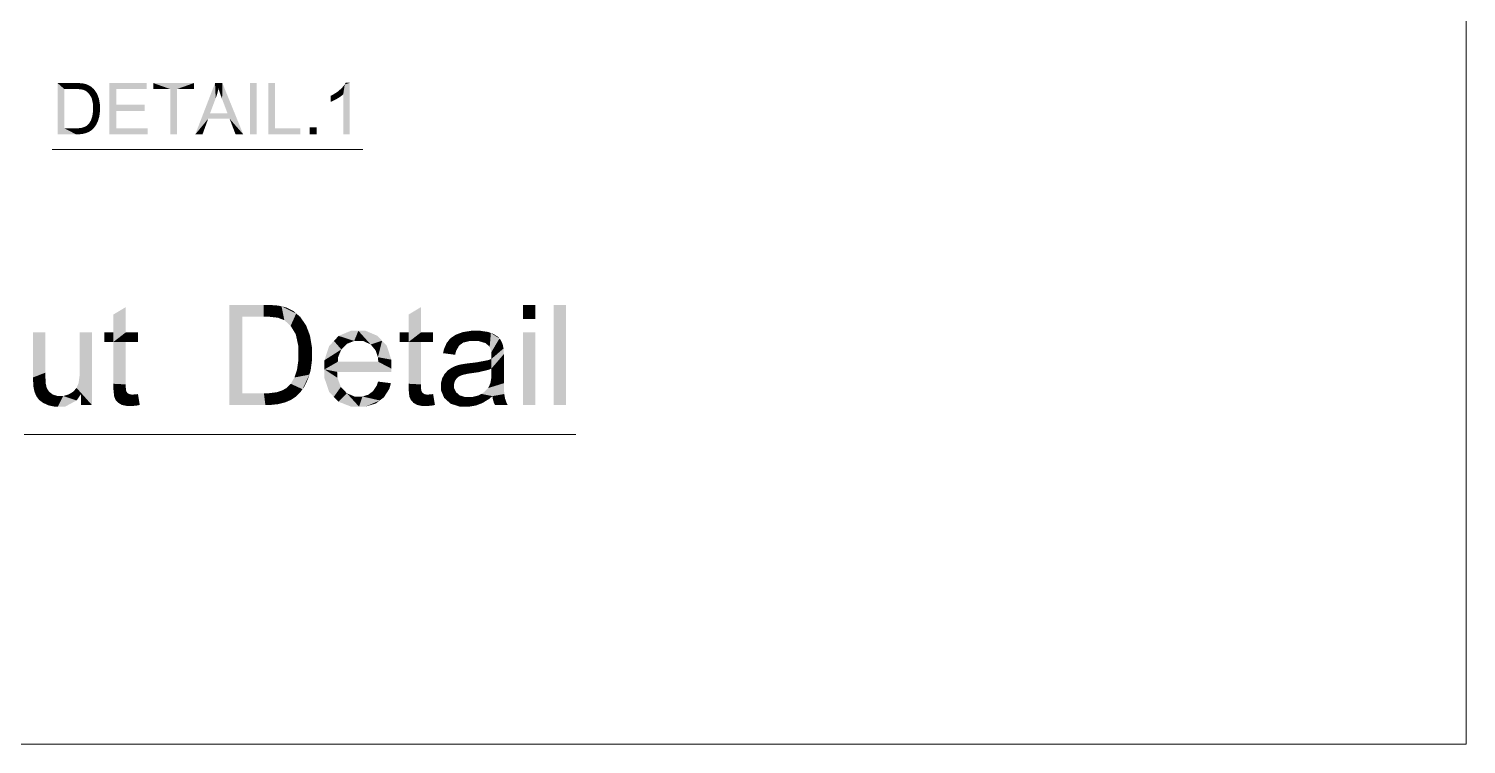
# Model space of a CAD drawing. Header units: millimetres. Extents: x 2 to 579, y 1 to 405.
# Drawn here: x 251.49 to 281.72, y 74.35 to 89.4 of the extents above; entities that cross this region are included whole.
import ezdxf

# ---------------------------------------------------------------- set-up
doc = ezdxf.new("R2010")
doc.units = ezdxf.units.MM
doc.linetypes.add('XKITLINE00', pattern=[0])
doc.layers.add('LinkedObject', color=7, linetype='Continuous', lineweight=0)

# ---------------------------------------------------------------- blocks, each defined once
blk = doc.blocks.new('*A4')
at = {"layer": 'LinkedObject'}
for points in [[(252.092, 88.258), (252.235, 88.131), (252.092, 87.178)], [(252.462, 88.131), (252.092, 88.258), (252.464, 88.258)], [(252.235, 88.131), (252.092, 88.258), (252.462, 88.131)], [(252.092, 87.178), (252.235, 88.131), (252.235, 87.306)], [(252.464, 88.258), (252.526, 88.131), (252.462, 88.131)], [(252.527, 88.258), (252.526, 88.131), (252.464, 88.258)], [(252.527, 88.258), (252.618, 88.12), (252.526, 88.131)], [(252.623, 88.251), (252.618, 88.12), (252.527, 88.258)], [(252.656, 88.243), (252.618, 88.12), (252.623, 88.251)], [(252.656, 88.243), (252.647, 88.109), (252.618, 88.12)], [(252.647, 88.109), (252.656, 88.243), (252.687, 88.093)], [(252.782, 88.193), (252.656, 88.243), (252.703, 88.232)], [(252.814, 88.165), (252.656, 88.243), (252.782, 88.193)], [(252.754, 88.032), (252.656, 88.243), (252.814, 88.165)], [(252.687, 88.093), (252.656, 88.243), (252.754, 88.032)], [(252.814, 88.165), (252.782, 87.987), (252.754, 88.032)], [(252.857, 88.129), (252.782, 87.987), (252.814, 88.165)], [(252.921, 88.037), (252.782, 87.987), (252.857, 88.129)], [(252.782, 87.987), (252.921, 88.037), (252.81, 87.941)], [(252.81, 87.941), (252.921, 88.037), (252.942, 87.981)], [(252.942, 87.981), (252.838, 87.811), (252.81, 87.941)], [(252.963, 87.925), (252.838, 87.811), (252.942, 87.981)], [(253.326, 87.8), (253.183, 87.178), (253.183, 88.258)], [(253.326, 87.8), (253.183, 88.258), (253.326, 88.131)], [(253.964, 88.131), (253.183, 88.258), (253.964, 88.258)], [(253.326, 88.131), (253.183, 88.258), (253.964, 88.131)], [(254.105, 88.258), (254.461, 88.131), (254.105, 88.131)], [(254.603, 88.131), (254.461, 88.131), (254.105, 88.258)], [(254.603, 88.131), (254.105, 88.258), (254.961, 88.258)], [(254.461, 87.178), (254.603, 88.131), (254.603, 87.178)], [(254.461, 88.131), (254.603, 88.131), (254.461, 87.178)], [(254.603, 88.131), (254.961, 88.258), (254.961, 88.131)], [(255.404, 88.258), (255.418, 87.938), (254.989, 87.178)], [(255.418, 87.938), (255.404, 88.258), (255.437, 87.989)], [(255.437, 87.989), (255.404, 88.258), (255.466, 88.093)], [(255.466, 88.093), (255.404, 88.258), (255.477, 88.145)], [(255.558, 88.258), (255.477, 88.145), (255.404, 88.258)], [(255.477, 88.145), (255.558, 88.258), (255.489, 88.101)], [(255.489, 88.101), (255.558, 88.258), (255.528, 87.988)], [(255.528, 87.988), (255.558, 88.258), (255.553, 87.92)], [(255.553, 87.92), (255.558, 88.258), (255.666, 87.622)], [(255.666, 87.622), (255.558, 88.258), (255.711, 87.505)], [(255.711, 87.505), (255.558, 88.258), (255.998, 87.178)], [(256.28, 88.258), (256.137, 87.178), (256.137, 88.258)], [(256.28, 87.178), (256.137, 87.178), (256.28, 88.258)], [(256.668, 88.258), (256.526, 87.178), (256.526, 88.258)], [(256.668, 87.306), (256.526, 87.178), (256.668, 88.258)], [(257.892, 88.018), (257.937, 87.909), (257.837, 87.991)], [(257.837, 87.991), (257.937, 87.909), (257.837, 87.863)], [(258.015, 87.955), (257.892, 88.018), (257.989, 88.081)], [(257.937, 87.909), (257.892, 88.018), (257.976, 87.932)], [(257.976, 87.932), (257.892, 88.018), (258.015, 87.955)], [(258.031, 88.118), (258.101, 88.023), (257.989, 88.081)], [(257.989, 88.081), (258.101, 88.023), (258.015, 87.955)], [(258.015, 87.955), (258.101, 88.023), (258.078, 88)], [(258.101, 88.023), (258.031, 88.118), (258.073, 88.155)], [(258.131, 88.228), (258.101, 88.023), (258.073, 88.155)], [(258.101, 87.178), (258.131, 88.228), (258.234, 87.178)], [(258.101, 88.023), (258.131, 88.228), (258.101, 87.178)], [(258.234, 88.263), (258.131, 88.228), (258.149, 88.263)], [(258.234, 87.178), (258.131, 88.228), (258.234, 88.263)], [(252.984, 87.796), (252.838, 87.811), (252.963, 87.925)], [(252.984, 87.724), (252.838, 87.811), (252.984, 87.796)], [(252.838, 87.811), (252.984, 87.724), (252.838, 87.726)], [(252.984, 87.724), (252.838, 87.665), (252.838, 87.726)], [(252.984, 87.663), (252.838, 87.665), (252.984, 87.724)], [(253.326, 87.673), (253.183, 87.178), (253.326, 87.8)], [(253.326, 87.306), (253.183, 87.178), (253.326, 87.673)], [(253.924, 87.673), (253.326, 87.8), (253.924, 87.8)], [(253.326, 87.673), (253.326, 87.8), (253.924, 87.673)], [(254.989, 87.178), (255.418, 87.938), (255.299, 87.622)], [(257.837, 87.863), (257.937, 87.909), (257.868, 87.875)], [(252.73, 87.382), (252.811, 87.269), (252.712, 87.364)], [(252.882, 87.349), (252.73, 87.382), (252.755, 87.407)], [(252.86, 87.318), (252.73, 87.382), (252.882, 87.349)], [(252.811, 87.269), (252.73, 87.382), (252.86, 87.318)], [(252.795, 87.475), (252.882, 87.349), (252.755, 87.407)], [(252.956, 87.506), (252.795, 87.475), (252.823, 87.561)], [(252.941, 87.459), (252.795, 87.475), (252.956, 87.506)], [(252.905, 87.38), (252.795, 87.475), (252.941, 87.459)], [(252.882, 87.349), (252.795, 87.475), (252.905, 87.38)], [(252.838, 87.665), (252.984, 87.663), (252.823, 87.561)], [(252.823, 87.561), (252.984, 87.663), (252.956, 87.506)], [(252.956, 87.506), (252.984, 87.663), (252.97, 87.554)], [(255.259, 87.505), (254.989, 87.178), (255.299, 87.622)], [(254.989, 87.178), (255.259, 87.505), (255.14, 87.178)], [(255.299, 87.622), (255.711, 87.505), (255.259, 87.505)], [(255.666, 87.622), (255.711, 87.505), (255.299, 87.622)], [(255.711, 87.505), (255.998, 87.178), (255.836, 87.178)], [(252.235, 87.306), (252.482, 87.178), (252.092, 87.178)], [(252.466, 87.306), (252.482, 87.178), (252.235, 87.306)], [(252.466, 87.306), (252.531, 87.178), (252.482, 87.178)], [(252.519, 87.306), (252.531, 87.178), (252.466, 87.306)], [(252.655, 87.197), (252.519, 87.306), (252.603, 87.316)], [(252.617, 87.187), (252.519, 87.306), (252.655, 87.197)], [(252.531, 87.178), (252.519, 87.306), (252.617, 87.187)], [(252.633, 87.326), (252.655, 87.197), (252.603, 87.316)], [(252.663, 87.336), (252.655, 87.197), (252.633, 87.326)], [(252.655, 87.197), (252.663, 87.336), (252.693, 87.206)], [(252.784, 87.251), (252.663, 87.336), (252.712, 87.364)], [(252.757, 87.233), (252.663, 87.336), (252.784, 87.251)], [(252.693, 87.206), (252.663, 87.336), (252.757, 87.233)], [(252.712, 87.364), (252.811, 87.269), (252.784, 87.251)], [(253.183, 87.178), (253.326, 87.306), (253.989, 87.178)], [(253.989, 87.178), (253.326, 87.306), (253.989, 87.306)], [(256.526, 87.178), (256.668, 87.306), (257.2, 87.178)], [(257.2, 87.178), (256.668, 87.306), (257.2, 87.306)], [(257.542, 87.329), (257.391, 87.178), (257.391, 87.329)], [(257.542, 87.178), (257.391, 87.178), (257.542, 87.329)], [(253.526, 83.543), (253.267, 83.011), (253.267, 83.388)], [(253.267, 83.011), (253.526, 83.543), (253.267, 82.811)], [(253.526, 83.011), (253.267, 82.811), (253.526, 83.543)], [(255.703, 83.59), (255.981, 83.341), (255.703, 81.484)], [(256.424, 83.341), (255.703, 83.59), (256.428, 83.59)], [(255.981, 83.341), (255.703, 83.59), (256.424, 83.341)], [(256.428, 83.59), (256.548, 83.341), (256.424, 83.341)], [(256.551, 83.59), (256.548, 83.341), (256.428, 83.59)], [(256.551, 83.59), (256.729, 83.32), (256.548, 83.341)], [(256.738, 83.575), (256.729, 83.32), (256.551, 83.59)], [(256.803, 83.56), (256.729, 83.32), (256.738, 83.575)], [(256.803, 83.56), (256.785, 83.298), (256.729, 83.32)], [(256.785, 83.298), (256.803, 83.56), (256.862, 83.268)], [(257.048, 83.464), (256.803, 83.56), (256.893, 83.539)], [(257.111, 83.409), (256.803, 83.56), (257.048, 83.464)], [(256.994, 83.149), (256.803, 83.56), (257.111, 83.409)], [(256.862, 83.268), (256.803, 83.56), (256.994, 83.149)], [(259.734, 83.543), (259.475, 83.011), (259.475, 83.388)], [(259.475, 83.011), (259.734, 83.543), (259.475, 82.811)], [(259.734, 83.011), (259.475, 82.811), (259.734, 83.543)], [(262.139, 83.59), (261.88, 83.293), (261.88, 83.59)], [(262.139, 83.293), (261.88, 83.293), (262.139, 83.59)], [(262.784, 83.59), (262.525, 81.484), (262.525, 83.59)], [(262.784, 81.484), (262.525, 81.484), (262.784, 83.59)], [(255.703, 81.484), (255.981, 83.341), (255.981, 81.732)], [(257.111, 83.409), (257.048, 83.061), (256.994, 83.149)], [(257.195, 83.339), (257.048, 83.061), (257.111, 83.409)], [(257.319, 83.159), (257.048, 83.061), (257.195, 83.339)], [(257.048, 83.061), (257.319, 83.159), (257.102, 82.972)], [(257.102, 82.972), (257.319, 83.159), (257.361, 83.049)], [(251.837, 83.011), (251.578, 82.065), (251.578, 83.011)], [(251.837, 82.165), (251.578, 82.065), (251.837, 83.011)], [(252.814, 83.011), (252.555, 82.193), (252.555, 83.011)], [(252.814, 81.484), (252.555, 82.193), (252.814, 83.011)], [(253.075, 83.011), (253.267, 82.811), (253.075, 82.811)], [(253.267, 83.011), (253.267, 82.811), (253.075, 83.011)], [(253.526, 82.811), (253.267, 82.811), (253.526, 83.011)], [(253.783, 82.811), (253.526, 83.011), (253.783, 83.011)], [(253.526, 82.811), (253.526, 83.011), (253.783, 82.811)], [(257.361, 83.049), (257.157, 82.718), (257.102, 82.972)], [(257.402, 82.94), (257.157, 82.718), (257.361, 83.049)], [(257.443, 82.689), (257.157, 82.718), (257.402, 82.94)], [(258.003, 82.938), (258.181, 82.772), (257.904, 82.832)], [(258.418, 83.045), (258.003, 82.938), (258.26, 83.045)], [(258.331, 82.832), (258.003, 82.938), (258.418, 83.045)], [(258.181, 82.772), (258.003, 82.938), (258.331, 82.832)], [(258.331, 82.832), (258.418, 83.045), (258.42, 82.832)], [(258.418, 83.045), (258.518, 82.832), (258.42, 82.832)], [(258.82, 82.94), (258.418, 83.045), (258.571, 83.045)], [(258.917, 82.836), (258.418, 83.045), (258.82, 82.94)], [(258.678, 82.757), (258.418, 83.045), (258.917, 82.836)], [(258.518, 82.832), (258.418, 83.045), (258.678, 82.757)], [(258.678, 82.757), (258.917, 82.836), (258.74, 82.682)], [(258.917, 82.836), (258.78, 82.634), (258.74, 82.682)], [(258.78, 82.634), (258.917, 82.836), (258.829, 82.49)], [(258.829, 82.49), (258.917, 82.836), (259.111, 82.439)], [(259.111, 82.439), (258.917, 82.836), (259.014, 82.732)], [(259.284, 83.011), (259.475, 82.811), (259.284, 82.811)], [(259.475, 83.011), (259.475, 82.811), (259.284, 83.011)], [(259.734, 82.811), (259.475, 82.811), (259.734, 83.011)], [(259.991, 82.811), (259.734, 83.011), (259.991, 83.011)], [(259.734, 82.811), (259.734, 83.011), (259.991, 82.811)], [(260.313, 82.837), (260.2, 82.575), (260.274, 82.787)], [(260.537, 82.734), (260.2, 82.575), (260.313, 82.837)], [(260.353, 82.887), (260.624, 82.798), (260.313, 82.837)], [(260.537, 82.734), (260.313, 82.837), (260.581, 82.766)], [(260.581, 82.766), (260.313, 82.837), (260.624, 82.798)], [(260.467, 82.964), (260.624, 82.798), (260.353, 82.887)], [(260.542, 82.991), (260.624, 82.798), (260.467, 82.964)], [(260.789, 83.045), (260.542, 82.991), (260.616, 83.018)], [(260.759, 82.83), (260.542, 82.991), (260.789, 83.045)], [(260.624, 82.798), (260.542, 82.991), (260.759, 82.83)], [(260.759, 82.83), (260.789, 83.045), (260.85, 82.83)], [(260.85, 82.83), (260.789, 83.045), (260.947, 82.83)], [(260.888, 83.045), (260.947, 82.83), (260.789, 83.045)], [(261.144, 83.022), (260.888, 83.045), (260.985, 83.045)], [(261.205, 82.999), (260.888, 83.045), (261.144, 83.022)], [(261.094, 82.786), (260.888, 83.045), (261.205, 82.999)], [(260.947, 82.83), (260.888, 83.045), (261.094, 82.786)], [(261.094, 82.786), (261.205, 82.999), (261.144, 82.742)], [(261.144, 82.742), (261.205, 82.999), (261.18, 82.71)], [(261.205, 82.999), (261.217, 82.599), (261.18, 82.71)], [(261.385, 82.883), (261.217, 82.599), (261.205, 82.999)], [(261.356, 82.918), (261.205, 82.999), (261.266, 82.976)], [(261.385, 82.883), (261.205, 82.999), (261.356, 82.918)], [(261.414, 82.848), (261.217, 82.599), (261.385, 82.883)], [(261.454, 82.76), (261.217, 82.599), (261.414, 82.848)], [(262.139, 83.011), (261.88, 81.484), (261.88, 83.011)], [(262.139, 81.484), (261.88, 81.484), (262.139, 83.011)], [(253.267, 81.931), (253.526, 82.811), (253.526, 81.917)], [(253.267, 82.811), (253.526, 82.811), (253.267, 81.931)], [(257.443, 82.548), (257.157, 82.718), (257.443, 82.689)], [(257.157, 82.718), (257.443, 82.548), (257.157, 82.553)], [(257.443, 82.548), (257.157, 82.434), (257.157, 82.553)], [(257.443, 82.429), (257.157, 82.434), (257.443, 82.548)], [(257.904, 82.832), (257.706, 82.427), (257.805, 82.726)], [(258.06, 82.653), (257.706, 82.427), (257.904, 82.832)], [(257.993, 82.494), (257.706, 82.427), (258.06, 82.653)], [(257.904, 82.832), (258.181, 82.772), (258.06, 82.653)], [(259.475, 81.931), (259.734, 82.811), (259.734, 81.917)], [(259.475, 82.811), (259.734, 82.811), (259.475, 81.931)], [(260.274, 82.787), (260.2, 82.575), (260.217, 82.656)], [(260.473, 82.622), (260.2, 82.575), (260.537, 82.734)], [(260.2, 82.575), (260.473, 82.622), (260.453, 82.541)], [(261.217, 82.513), (261.472, 82.674), (261.216, 82.479)], [(261.216, 82.479), (261.472, 82.674), (261.216, 82.453)], [(261.216, 82.453), (261.472, 82.674), (261.217, 82.251)], [(261.465, 82.707), (261.217, 82.599), (261.454, 82.76)], [(261.217, 82.599), (261.465, 82.707), (261.472, 82.674)], [(261.217, 82.599), (261.472, 82.674), (261.217, 82.52)], [(261.217, 82.52), (261.472, 82.674), (261.217, 82.513)], [(261.478, 82.555), (261.217, 82.251), (261.472, 82.674)], [(261.478, 82.468), (261.217, 82.251), (261.478, 82.555)], [(257.157, 82.434), (257.443, 82.429), (257.129, 82.231)], [(257.129, 82.231), (257.443, 82.429), (257.387, 82.123)], [(257.387, 82.123), (257.443, 82.429), (257.415, 82.216)], [(257.706, 82.427), (257.993, 82.494), (257.986, 82.394)], [(257.986, 82.394), (257.706, 82.234), (257.706, 82.427)], [(257.986, 82.394), (259.111, 82.25), (257.706, 82.234)], [(259.111, 82.239), (257.706, 82.234), (259.111, 82.25)], [(259.11, 82.204), (257.706, 82.234), (259.111, 82.239)], [(257.706, 82.234), (257.902, 81.656), (257.706, 82.048)], [(257.979, 82.055), (257.902, 81.656), (257.706, 82.234)], [(257.979, 82.055), (257.706, 82.234), (257.972, 82.181)], [(259.11, 82.181), (257.706, 82.234), (259.11, 82.204)], [(257.972, 82.181), (257.706, 82.234), (259.11, 82.181)], [(258.837, 82.394), (259.111, 82.25), (257.986, 82.394)], [(258.829, 82.49), (259.111, 82.439), (258.837, 82.394)], [(259.111, 82.25), (258.837, 82.394), (259.111, 82.439)], [(260.485, 82.045), (260.299, 82.212), (260.34, 82.24)], [(260.381, 82.268), (260.536, 82.087), (260.34, 82.24)], [(260.34, 82.24), (260.536, 82.087), (260.485, 82.045)], [(260.474, 82.311), (260.536, 82.087), (260.381, 82.268)], [(260.526, 82.325), (260.536, 82.087), (260.474, 82.311)], [(260.564, 82.335), (260.602, 82.115), (260.526, 82.325)], [(260.536, 82.087), (260.526, 82.325), (260.569, 82.101)], [(260.569, 82.101), (260.526, 82.325), (260.602, 82.115)], [(260.678, 82.354), (260.715, 82.141), (260.564, 82.335)], [(260.564, 82.335), (260.715, 82.141), (260.602, 82.115)], [(260.755, 82.364), (260.795, 82.153), (260.678, 82.354)], [(260.678, 82.354), (260.795, 82.153), (260.715, 82.141)], [(260.911, 82.382), (260.936, 82.173), (260.755, 82.364)], [(260.755, 82.364), (260.936, 82.173), (260.795, 82.153)], [(261.142, 82.427), (261.217, 82.251), (260.911, 82.382)], [(260.911, 82.382), (261.217, 82.251), (260.936, 82.173)], [(260.936, 82.173), (261.217, 82.251), (261.147, 82.222)], [(261.216, 82.453), (261.217, 82.251), (261.142, 82.427)], [(261.478, 82.468), (261.216, 82.156), (261.217, 82.251)], [(261.478, 82.124), (261.216, 82.156), (261.478, 82.468)], [(251.578, 82.065), (251.837, 82.165), (251.837, 82.063)], [(251.578, 82.065), (251.837, 82.063), (251.578, 81.983)], [(251.837, 82.063), (251.586, 81.862), (251.578, 81.983)], [(251.845, 81.927), (251.586, 81.862), (251.837, 82.063)], [(252.534, 81.947), (252.814, 81.484), (252.513, 81.895)], [(252.555, 82.096), (252.814, 81.484), (252.534, 81.947)], [(252.555, 82.193), (252.814, 81.484), (252.555, 82.096)], [(253.526, 81.917), (253.267, 81.814), (253.267, 81.931)], [(257.244, 81.817), (256.947, 81.88), (256.996, 81.93)], [(256.996, 81.93), (257.387, 82.123), (257.244, 81.817)], [(257.074, 82.063), (257.387, 82.123), (256.996, 81.93)], [(257.101, 82.147), (257.387, 82.123), (257.074, 82.063)], [(257.387, 82.123), (257.101, 82.147), (257.129, 82.231)], [(257.244, 81.817), (257.387, 82.123), (257.287, 81.877)], [(257.287, 81.877), (257.387, 82.123), (257.359, 82.031)], [(257.706, 82.048), (257.902, 81.656), (257.804, 81.759)], [(258.05, 81.863), (257.902, 81.656), (257.979, 82.055)], [(258.725, 81.775), (259.102, 81.943), (258.954, 81.644)], [(258.805, 81.895), (259.102, 81.943), (258.725, 81.775)], [(259.102, 81.943), (258.805, 81.895), (258.834, 81.977)], [(258.954, 81.644), (259.102, 81.943), (259.071, 81.826)], [(259.734, 81.917), (259.475, 81.814), (259.475, 81.931)], [(260.206, 82.092), (260.156, 81.887), (260.181, 82.045)], [(260.449, 81.989), (260.156, 81.887), (260.206, 82.092)], [(260.181, 82.045), (260.156, 81.887), (260.156, 81.943)], [(260.431, 81.928), (260.156, 81.887), (260.449, 81.989)], [(260.232, 82.138), (260.467, 82.017), (260.206, 82.092)], [(260.206, 82.092), (260.467, 82.017), (260.449, 81.989)], [(260.299, 82.212), (260.467, 82.017), (260.232, 82.138)], [(260.467, 82.017), (260.299, 82.212), (260.485, 82.045)], [(261.061, 81.751), (261.478, 81.943), (261.486, 81.715)], [(261.147, 81.84), (261.478, 81.943), (261.061, 81.751)], [(261.174, 81.897), (261.478, 81.943), (261.147, 81.84)], [(261.478, 81.943), (261.174, 81.897), (261.195, 81.941)], [(261.195, 81.941), (261.478, 82.124), (261.478, 81.943)], [(261.216, 82.07), (261.478, 82.124), (261.195, 81.941)], [(261.478, 82.124), (261.216, 82.07), (261.216, 82.156)], [(251.586, 81.862), (251.845, 81.927), (251.594, 81.824)], [(251.594, 81.824), (251.845, 81.927), (251.853, 81.892)], [(251.865, 81.841), (251.594, 81.824), (251.853, 81.892)], [(251.594, 81.824), (251.865, 81.841), (251.605, 81.767)], [(251.605, 81.767), (251.865, 81.841), (251.645, 81.671)], [(251.645, 81.671), (251.865, 81.841), (251.673, 81.632)], [(251.673, 81.632), (251.865, 81.841), (251.916, 81.761)], [(251.673, 81.632), (251.916, 81.761), (251.702, 81.593)], [(251.702, 81.593), (251.916, 81.761), (251.788, 81.528)], [(251.788, 81.528), (251.916, 81.761), (251.847, 81.502)], [(251.847, 81.502), (251.916, 81.761), (251.956, 81.732)], [(251.995, 81.703), (251.847, 81.502), (251.956, 81.732)], [(251.847, 81.502), (251.995, 81.703), (251.905, 81.476)], [(251.905, 81.476), (251.995, 81.703), (252.031, 81.45)], [(252.099, 81.45), (251.995, 81.703), (252.093, 81.673)], [(252.031, 81.45), (251.995, 81.703), (252.099, 81.45)], [(252.151, 81.673), (252.099, 81.45), (252.093, 81.673)], [(252.209, 81.673), (252.493, 81.58), (252.099, 81.45)], [(252.209, 81.673), (252.099, 81.45), (252.151, 81.673)], [(252.318, 81.703), (252.493, 81.58), (252.209, 81.673)], [(252.369, 81.733), (252.493, 81.58), (252.318, 81.703)], [(252.42, 81.763), (252.493, 81.58), (252.369, 81.733)], [(252.582, 81.709), (252.42, 81.763), (252.492, 81.844)], [(252.493, 81.58), (252.42, 81.763), (252.582, 81.709)], [(252.513, 81.895), (252.814, 81.484), (252.492, 81.844)], [(252.492, 81.844), (252.814, 81.484), (252.582, 81.709)], [(252.582, 81.709), (252.814, 81.484), (252.582, 81.484)], [(253.526, 81.861), (253.267, 81.814), (253.526, 81.917)], [(253.526, 81.861), (253.298, 81.625), (253.267, 81.814)], [(253.267, 81.814), (253.298, 81.625), (253.283, 81.661)], [(253.533, 81.79), (253.298, 81.625), (253.526, 81.861)], [(253.539, 81.774), (253.298, 81.625), (253.533, 81.79)], [(253.298, 81.625), (253.539, 81.774), (253.546, 81.758)], [(253.298, 81.625), (253.546, 81.758), (253.314, 81.589)], [(253.314, 81.589), (253.546, 81.758), (253.369, 81.53)], [(253.369, 81.53), (253.546, 81.758), (253.407, 81.508)], [(253.407, 81.508), (253.546, 81.758), (253.568, 81.733)], [(253.568, 81.733), (253.446, 81.485), (253.407, 81.508)], [(253.583, 81.724), (253.446, 81.485), (253.568, 81.733)], [(253.599, 81.714), (253.446, 81.485), (253.583, 81.724)], [(253.446, 81.485), (253.599, 81.714), (253.555, 81.463)], [(253.555, 81.463), (253.599, 81.714), (253.626, 81.463)], [(253.626, 81.463), (253.599, 81.714), (253.642, 81.705)], [(253.642, 81.705), (253.669, 81.463), (253.626, 81.463)], [(253.671, 81.705), (253.669, 81.463), (253.642, 81.705)], [(253.671, 81.705), (253.766, 81.474), (253.669, 81.463)], [(253.692, 81.705), (253.766, 81.474), (253.671, 81.705)], [(253.766, 81.474), (253.692, 81.705), (253.748, 81.71)], [(253.821, 81.486), (253.748, 81.71), (253.783, 81.714)], [(253.766, 81.474), (253.748, 81.71), (253.821, 81.486)], [(255.981, 81.732), (256.463, 81.484), (255.703, 81.484)], [(256.431, 81.732), (256.463, 81.484), (255.981, 81.732)], [(256.431, 81.732), (256.558, 81.484), (256.463, 81.484)], [(256.535, 81.732), (256.558, 81.484), (256.431, 81.732)], [(256.801, 81.52), (256.535, 81.732), (256.699, 81.752)], [(256.727, 81.502), (256.535, 81.732), (256.801, 81.52)], [(256.558, 81.484), (256.535, 81.732), (256.727, 81.502)], [(256.758, 81.771), (256.801, 81.52), (256.699, 81.752)], [(256.817, 81.791), (256.801, 81.52), (256.758, 81.771)], [(256.801, 81.52), (256.817, 81.791), (256.874, 81.538)], [(257.052, 81.625), (256.817, 81.791), (256.912, 81.845)], [(257, 81.591), (256.817, 81.791), (257.052, 81.625)], [(256.874, 81.538), (256.817, 81.791), (257, 81.591)], [(256.947, 81.88), (257.104, 81.66), (256.912, 81.845)], [(256.912, 81.845), (257.104, 81.66), (257.052, 81.625)], [(257.2, 81.756), (256.947, 81.88), (257.244, 81.817)], [(257.104, 81.66), (256.947, 81.88), (257.2, 81.756)], [(257.902, 81.656), (258.05, 81.863), (258, 81.553)], [(258.114, 81.796), (258, 81.553), (258.05, 81.863)], [(258.178, 81.73), (258, 81.553), (258.114, 81.796)], [(258.178, 81.73), (258.432, 81.45), (258, 81.553)], [(258.337, 81.663), (258.432, 81.45), (258.178, 81.73)], [(258.432, 81.663), (258.432, 81.45), (258.337, 81.663)], [(258.503, 81.663), (258.868, 81.58), (258.432, 81.45)], [(258.503, 81.663), (258.432, 81.45), (258.432, 81.663)], [(258.625, 81.7), (258.868, 81.58), (258.503, 81.663)], [(258.675, 81.738), (258.954, 81.644), (258.625, 81.7)], [(258.868, 81.58), (258.625, 81.7), (258.954, 81.644)], [(258.725, 81.775), (258.954, 81.644), (258.675, 81.738)], [(259.734, 81.861), (259.475, 81.814), (259.734, 81.917)], [(259.734, 81.861), (259.507, 81.625), (259.475, 81.814)], [(259.475, 81.814), (259.507, 81.625), (259.491, 81.661)], [(259.741, 81.79), (259.507, 81.625), (259.734, 81.861)], [(259.748, 81.774), (259.507, 81.625), (259.741, 81.79)], [(259.507, 81.625), (259.748, 81.774), (259.755, 81.758)], [(259.507, 81.625), (259.755, 81.758), (259.523, 81.589)], [(259.523, 81.589), (259.755, 81.758), (259.577, 81.53)], [(259.577, 81.53), (259.755, 81.758), (259.616, 81.508)], [(259.616, 81.508), (259.755, 81.758), (259.777, 81.733)], [(259.777, 81.733), (259.655, 81.485), (259.616, 81.508)], [(259.792, 81.724), (259.655, 81.485), (259.777, 81.733)], [(259.807, 81.714), (259.655, 81.485), (259.792, 81.724)], [(259.655, 81.485), (259.807, 81.714), (259.764, 81.463)], [(259.764, 81.463), (259.807, 81.714), (259.834, 81.463)], [(259.834, 81.463), (259.807, 81.714), (259.851, 81.705)], [(259.851, 81.705), (259.877, 81.463), (259.834, 81.463)], [(259.879, 81.705), (259.877, 81.463), (259.851, 81.705)], [(259.879, 81.705), (259.975, 81.474), (259.877, 81.463)], [(259.9, 81.705), (259.975, 81.474), (259.879, 81.705)], [(259.975, 81.474), (259.9, 81.705), (259.957, 81.71)], [(260.029, 81.486), (259.957, 81.71), (259.991, 81.714)], [(259.975, 81.474), (259.957, 81.71), (260.029, 81.486)], [(260.156, 81.887), (260.431, 81.928), (260.431, 81.894)], [(260.431, 81.842), (260.156, 81.887), (260.431, 81.894)], [(260.156, 81.887), (260.431, 81.842), (260.156, 81.791)], [(260.156, 81.791), (260.431, 81.842), (260.223, 81.634)], [(260.223, 81.634), (260.431, 81.842), (260.29, 81.573)], [(260.29, 81.573), (260.431, 81.842), (260.471, 81.756)], [(260.471, 81.756), (260.358, 81.512), (260.29, 81.573)], [(260.51, 81.721), (260.358, 81.512), (260.471, 81.756)], [(260.549, 81.687), (260.358, 81.512), (260.51, 81.721)], [(260.358, 81.512), (260.549, 81.687), (260.551, 81.45)], [(260.676, 81.45), (260.549, 81.687), (260.663, 81.652)], [(260.551, 81.45), (260.549, 81.687), (260.676, 81.45)], [(260.663, 81.652), (260.752, 81.45), (260.676, 81.45)], [(260.738, 81.652), (260.752, 81.45), (260.663, 81.652)], [(260.813, 81.652), (260.752, 81.45), (260.738, 81.652)], [(260.752, 81.45), (260.813, 81.652), (260.895, 81.475)], [(260.961, 81.5), (260.813, 81.652), (260.945, 81.685)], [(260.895, 81.475), (260.813, 81.652), (260.961, 81.5)], [(261.238, 81.671), (260.945, 81.685), (261.003, 81.718)], [(261.166, 81.611), (260.945, 81.685), (261.238, 81.671)], [(261.027, 81.525), (260.945, 81.685), (261.166, 81.611)], [(260.961, 81.5), (260.945, 81.685), (261.027, 81.525)], [(261.061, 81.751), (261.486, 81.715), (261.003, 81.718)], [(261.486, 81.715), (261.238, 81.671), (261.003, 81.718)], [(261.238, 81.671), (261.486, 81.715), (261.244, 81.618)], [(261.244, 81.618), (261.486, 81.715), (261.495, 81.667)], [(261.495, 81.667), (261.27, 81.524), (261.244, 81.618)], [(261.503, 81.62), (261.27, 81.524), (261.495, 81.667)], [(252.099, 81.45), (252.493, 81.58), (252.252, 81.45)], [(258, 81.553), (258.432, 81.45), (258.265, 81.45)], [(258.432, 81.45), (258.868, 81.58), (258.565, 81.45)], [(258.565, 81.45), (258.868, 81.58), (258.783, 81.515)], [(261.503, 81.62), (261.291, 81.484), (261.27, 81.524)], [(261.536, 81.528), (261.291, 81.484), (261.503, 81.62)], [(261.291, 81.484), (261.536, 81.528), (261.56, 81.484)]]:
    blk.add_hatch(color=7, dxfattribs=at).paths.add_polyline_path(points, flags=17)
at = {"layer": 'LinkedObject', "color": 2, "linetype": 'XKITLINE00', "lineweight": 0}
for p, q in [((281.718, 145.838), (281.718, 74.346)), ((281.718, 74.346), (197.566, 74.346))]:
    blk.add_line(p, q, dxfattribs=at)
at = {"layer": 'LinkedObject', "color": 7, "linetype": 'XKITLINE00', "lineweight": 0}
for p, q in [((251.976, 86.859), (253.064, 86.859)), ((253.064, 86.859), (254.07, 86.859)), ((254.07, 86.859), (254.991, 86.859)), ((254.991, 86.859), (255.997, 86.859)), ((255.997, 86.859), (256.416, 86.859)), ((256.416, 86.859), (257.254, 86.859)), ((257.254, 86.859), (257.673, 86.859)), ((257.673, 86.859), (258.511, 86.859)), ((251.39, 80.861), (253.025, 80.861)), ((253.025, 80.861), (253.842, 80.861)), ((253.842, 80.861), (254.659, 80.861)), ((254.659, 80.861), (255.476, 80.861)), ((255.476, 80.861), (257.599, 80.861)), ((257.599, 80.861), (259.233, 80.861)), ((259.233, 80.861), (260.05, 80.861)), ((260.05, 80.861), (261.685, 80.861)), ((261.685, 80.861), (262.337, 80.861)), ((262.337, 80.861), (262.99, 80.861))]:
    blk.add_line(p, q, dxfattribs=at)

msp = doc.modelspace()

# ---------------------------------------------------------------- block references
at = {"lineweight": 0}
msp.add_blockref('*A4', (0, 0), dxfattribs=at)

doc.saveas('drawing.dxf')
